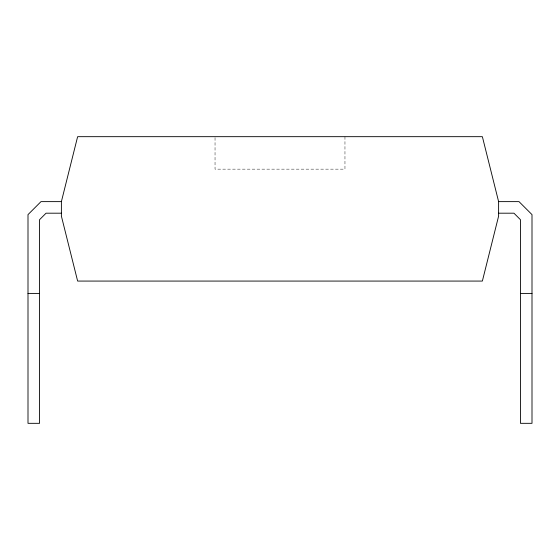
<?xml version="1.0" encoding="UTF-8"?>
<svg xmlns="http://www.w3.org/2000/svg" width="560" height="560" viewBox="0 0 560 560"><rect width="100%" height="100%" fill="white"/><g stroke="black" fill="none" stroke-linecap="round" stroke-linejoin="round"><path stroke-width="0.42" stroke-dasharray="2.8 2.1" d="M344.96 136.675L344.96 169.148L215.04 169.148L215.04 137.529"/><path stroke-width="0.84" d="M61.39 201.628L77.63 136.675L482.37 136.675L498.61 201.628L498.61 216.118L482.37 281.071L77.63 281.071L61.39 216.118L61.39 201.628L40.992 201.628L28 214.62L28 423.325L39.564 423.325L39.564 219.688L46.06 213.192L61.39 213.192M498.61 201.628L519.008 201.628L532 214.62L532 423.325L520.436 423.325L520.436 219.688L513.94 213.192L498.61 213.192M28 293.412L39.564 293.412M520.436 293.412L532 293.412"/></g></svg>
